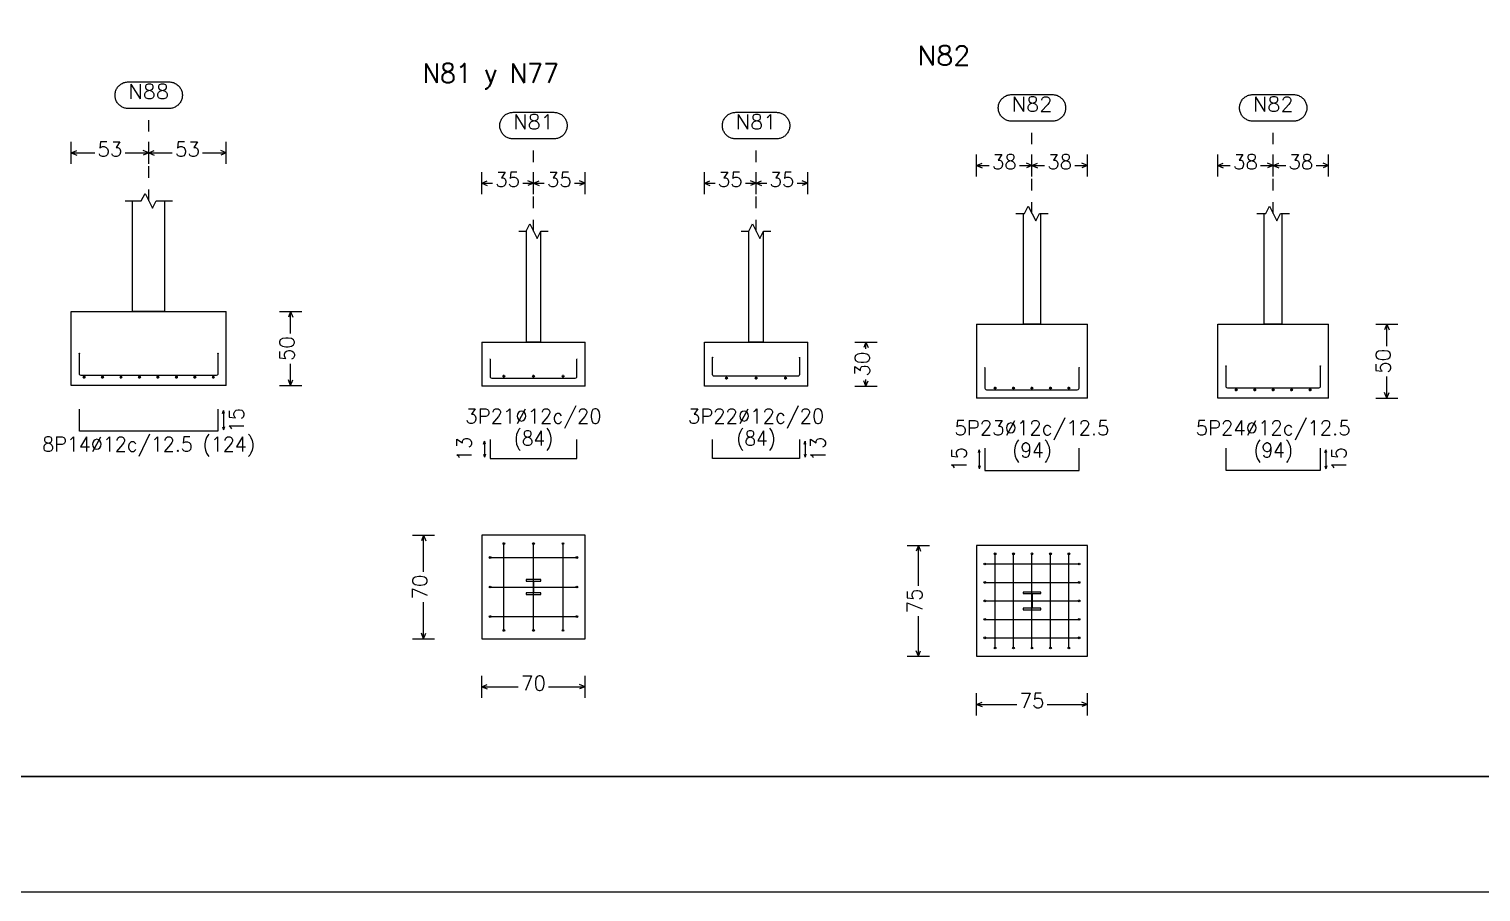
# Model space of a CAD drawing. Header units: inches. Extents: x 72863 to 72995, y 49095 to 49225.
# Drawn here: x 72962.64 to 72975.21, y 49160.38 to 49167.86 of the extents above; entities that cross this region are included whole.
import ezdxf
from ezdxf.enums import TextEntityAlignment as Align

# ---------------------------------------------------------------- set-up
doc = ezdxf.new("R2010")
doc.units = ezdxf.units.IN
doc.linetypes.add('CYPE_PUNTO', pattern=[0.075, 0, -0.075])
doc.layers.get('0').update_dxf_attribs({"lineweight": 15})
for name, color, linetype, lineweight in [('CIM_COTAS', 2, 'Continuous', 9), ('CIM_DIB_ARMADOS', 4, 'Continuous', 9), ('CIM_GEOMETRIA', 2, 'Continuous', 9), ('CIM_REFEREN', 2, 'Continuous', 9), ('CIM_TXT_ARMADOS', 3, 'Continuous', 9)]:
    doc.layers.add(name, color=color, linetype=linetype, lineweight=lineweight)
doc.layers.add('VG', color=7, linetype='Continuous')
doc.styles.add('CYPETXT', font='romans__.ttf', dxfattribs={"height": 0.2})

# ---------------------------------------------------------------- blocks, each defined once
blk = doc.blocks.new('PLANTILLA')
at = {"layer": 'VG'}
for p, q in [((72903.71, 49196.011), (72864.71, 49196.011)), ((72862.71, 49195.011), (72904.71, 49195.011))]:
    blk.add_line(p, q, dxfattribs=at)
blk.add_lwpolyline([(72903.71, 49199.561), (72903.71, 49223.711), (72864.71, 49223.711), (72864.71, 49196.011), (72885.71, 49196.011), (72885.71, 49199.611)], dxfattribs=at)

msp = doc.modelspace()

# ---------------------------------------------------------------- hatches: boundary and pattern name
at = {"layer": 'CIM_DIB_ARMADOS'}
h = msp.add_hatch(color=256, dxfattribs=at)
edge = h.paths.add_edge_path()
edge.add_arc((72963.0721, 49165.0479), 0.00102, 0, 360)
h = msp.add_hatch(color=256, dxfattribs=at)
edge = h.paths.add_edge_path()
edge.add_arc((72964.2727, 49165.0479), 0.00102, 0, 360)
h = msp.add_hatch(color=256, dxfattribs=at)
edge = h.paths.add_edge_path()
edge.add_arc((72966.6297, 49164.997), 0.00102, 0, 360)
h = msp.add_hatch(color=256, dxfattribs=at)
edge = h.paths.add_edge_path()
edge.add_arc((72967.3823, 49164.997), 0.00102, 0, 360)
h = msp.add_hatch(color=256, dxfattribs=at)
edge = h.paths.add_edge_path()
edge.add_arc((72968.558, 49165.0123), 0.00102, 0, 360)
h = msp.add_hatch(color=256, dxfattribs=at)
edge = h.paths.add_edge_path()
edge.add_arc((72969.3106, 49165.0123), 0.00102, 0, 360)
h = msp.add_hatch(color=256, dxfattribs=at)
edge = h.paths.add_edge_path()
edge.add_arc((72970.9165, 49164.9227), 0.00102, 0, 360)
h = msp.add_hatch(color=256, dxfattribs=at)
edge = h.paths.add_edge_path()
edge.add_arc((72971.7331, 49164.9227), 0.00102, 0, 360)
h = msp.add_hatch(color=256, dxfattribs=at)
edge = h.paths.add_edge_path()
edge.add_arc((72973.0061, 49164.9381), 0.00102, 0, 360)
h = msp.add_hatch(color=256, dxfattribs=at)
edge = h.paths.add_edge_path()
edge.add_arc((72973.8227, 49164.9381), 0.00102, 0, 360)
h = msp.add_hatch(color=256, dxfattribs=at)
edge = h.paths.add_edge_path()
edge.add_arc((72966.75, 49163.3982), 0.00102, 0, 360)
h = msp.add_hatch(color=256, dxfattribs=at)
edge = h.paths.add_edge_path()
edge.add_arc((72967.006, 49163.3982), 0.00102, 0, 360)
h = msp.add_hatch(color=256, dxfattribs=at)
edge = h.paths.add_edge_path()
edge.add_arc((72967.262, 49163.3982), 0.00102, 0, 360)
h = msp.add_hatch(color=256, dxfattribs=at)
edge = h.paths.add_edge_path()
edge.add_arc((72966.6297, 49163.2779), 0.00102, 0, 360)
h = msp.add_hatch(color=256, dxfattribs=at)
edge = h.paths.add_edge_path()
edge.add_arc((72967.3823, 49163.2779), 0.00102, 0, 360)
h = msp.add_hatch(color=256, dxfattribs=at)
edge = h.paths.add_edge_path()
edge.add_arc((72970.9165, 49163.2216), 0.00102, 0, 360)
h = msp.add_hatch(color=256, dxfattribs=at)
edge = h.paths.add_edge_path()
edge.add_arc((72971.0048, 49163.3099), 0.00102, 0, 360)
h = msp.add_hatch(color=256, dxfattribs=at)
edge = h.paths.add_edge_path()
edge.add_arc((72971.1648, 49163.3099), 0.00102, 0, 360)
h = msp.add_hatch(color=256, dxfattribs=at)
edge = h.paths.add_edge_path()
edge.add_arc((72971.3248, 49163.3099), 0.00102, 0, 360)
h = msp.add_hatch(color=256, dxfattribs=at)
edge = h.paths.add_edge_path()
edge.add_arc((72971.4848, 49163.3099), 0.00102, 0, 360)
h = msp.add_hatch(color=256, dxfattribs=at)
edge = h.paths.add_edge_path()
edge.add_arc((72971.6448, 49163.3099), 0.00102, 0, 360)
h = msp.add_hatch(color=256, dxfattribs=at)
edge = h.paths.add_edge_path()
edge.add_arc((72971.7331, 49163.2216), 0.00102, 0, 360)
h = msp.add_hatch(color=256, dxfattribs=at)
edge = h.paths.add_edge_path()
edge.add_arc((72966.6297, 49163.0219), 0.00102, 0, 360)
h = msp.add_hatch(color=256, dxfattribs=at)
edge = h.paths.add_edge_path()
edge.add_arc((72967.3823, 49163.0219), 0.00102, 0, 360)
h = msp.add_hatch(color=256, dxfattribs=at)
edge = h.paths.add_edge_path()
edge.add_arc((72970.9165, 49163.0616), 0.00102, 0, 360)
h = msp.add_hatch(color=256, dxfattribs=at)
edge = h.paths.add_edge_path()
edge.add_arc((72971.7331, 49163.0616), 0.00102, 0, 360)
h = msp.add_hatch(color=256, dxfattribs=at)
edge = h.paths.add_edge_path()
edge.add_arc((72970.9165, 49162.9016), 0.00102, 0, 360)
h = msp.add_hatch(color=256, dxfattribs=at)
edge = h.paths.add_edge_path()
edge.add_arc((72971.7331, 49162.9016), 0.00102, 0, 360)
h = msp.add_hatch(color=256, dxfattribs=at)
edge = h.paths.add_edge_path()
edge.add_arc((72966.6297, 49162.7659), 0.00102, 0, 360)
h = msp.add_hatch(color=256, dxfattribs=at)
edge = h.paths.add_edge_path()
edge.add_arc((72967.3823, 49162.7659), 0.00102, 0, 360)
h = msp.add_hatch(color=256, dxfattribs=at)
edge = h.paths.add_edge_path()
edge.add_arc((72970.9165, 49162.7416), 0.00102, 0, 360)
h = msp.add_hatch(color=256, dxfattribs=at)
edge = h.paths.add_edge_path()
edge.add_arc((72971.7331, 49162.7416), 0.00102, 0, 360)
h = msp.add_hatch(color=256, dxfattribs=at)
edge = h.paths.add_edge_path()
edge.add_arc((72966.75, 49162.6456), 0.00102, 0, 360)
h = msp.add_hatch(color=256, dxfattribs=at)
edge = h.paths.add_edge_path()
edge.add_arc((72967.006, 49162.6456), 0.00102, 0, 360)
h = msp.add_hatch(color=256, dxfattribs=at)
edge = h.paths.add_edge_path()
edge.add_arc((72967.262, 49162.6456), 0.00102, 0, 360)
h = msp.add_hatch(color=256, dxfattribs=at)
edge = h.paths.add_edge_path()
edge.add_arc((72970.9165, 49162.5816), 0.00102, 0, 360)
h = msp.add_hatch(color=256, dxfattribs=at)
edge = h.paths.add_edge_path()
edge.add_arc((72971.0048, 49162.4933), 0.00102, 0, 360)
h = msp.add_hatch(color=256, dxfattribs=at)
edge = h.paths.add_edge_path()
edge.add_arc((72971.1648, 49162.4933), 0.00102, 0, 360)
h = msp.add_hatch(color=256, dxfattribs=at)
edge = h.paths.add_edge_path()
edge.add_arc((72971.3248, 49162.4933), 0.00102, 0, 360)
h = msp.add_hatch(color=256, dxfattribs=at)
edge = h.paths.add_edge_path()
edge.add_arc((72971.4848, 49162.4933), 0.00102, 0, 360)
h = msp.add_hatch(color=256, dxfattribs=at)
edge = h.paths.add_edge_path()
edge.add_arc((72971.6448, 49162.4933), 0.00102, 0, 360)
h = msp.add_hatch(color=256, dxfattribs=at)
edge = h.paths.add_edge_path()
edge.add_arc((72971.7331, 49162.5816), 0.00102, 0, 360)

# ---------------------------------------------------------------- linework, layer by layer
at = {"layer": 'CIM_COTAS', "linetype": 'CYPE_PUNTO'}
for p, q in [((72963.6724, 49166.3688), (72963.6724, 49167.1695)), ((72971.3248, 49166.259), (72971.3248, 49167.0597)), ((72973.4144, 49166.259), (72973.4144, 49167.0597)), ((72967.006, 49166.1054), (72967.006, 49166.9061)), ((72968.9343, 49166.1054), (72968.9343, 49166.9061))]:
    msp.add_line(p, q, dxfattribs=at)
at = {"layer": 'CIM_COTAS'}
for p, q in [((72963.0004, 49166.6895), (72963.0004, 49166.8815)), ((72963.6724, 49166.6895), (72963.6724, 49166.8815)), ((72963.6724, 49166.6895), (72963.6724, 49166.8815)), ((72964.3444, 49166.6895), (72964.3444, 49166.8815)), ((72963.0004, 49166.7855), (72963.0484, 49166.8047)), ((72963.0004, 49166.7855), (72963.0484, 49166.7663)), ((72963.0004, 49166.7855), (72963.2049, 49166.7855)), ((72963.4679, 49166.7855), (72963.6724, 49166.7855)), ((72963.6724, 49166.7855), (72963.6244, 49166.8047)), ((72963.6724, 49166.7855), (72963.6244, 49166.7663)), ((72963.6724, 49166.7855), (72963.7204, 49166.8047)), ((72963.6724, 49166.7855), (72963.7204, 49166.7663)), ((72963.6724, 49166.7855), (72963.8769, 49166.7855)), ((72964.1399, 49166.7855), (72964.3444, 49166.7855)), ((72964.3444, 49166.7855), (72964.2964, 49166.8047)), ((72964.3444, 49166.7855), (72964.2964, 49166.7663)), ((72970.8448, 49166.5797), (72970.8448, 49166.7717)), ((72971.3248, 49166.5797), (72971.3248, 49166.7717)), ((72971.3248, 49166.5797), (72971.3248, 49166.7717)), ((72971.8048, 49166.5797), (72971.8048, 49166.7717)), ((72972.9344, 49166.5797), (72972.9344, 49166.7717)), ((72973.4144, 49166.5797), (72973.4144, 49166.7717)), ((72973.4144, 49166.5797), (72973.4144, 49166.7717)), ((72973.8944, 49166.5797), (72973.8944, 49166.7717)), ((72966.558, 49166.4261), (72966.558, 49166.6181)), ((72967.006, 49166.4261), (72967.006, 49166.6181)), ((72967.006, 49166.4261), (72967.006, 49166.6181)), ((72967.454, 49166.4261), (72967.454, 49166.6181)), ((72968.4863, 49166.4261), (72968.4863, 49166.6181)), ((72968.9343, 49166.4261), (72968.9343, 49166.6181)), ((72968.9343, 49166.4261), (72968.9343, 49166.6181)), ((72969.3823, 49166.4261), (72969.3823, 49166.6181)), ((72970.8448, 49166.6757), (72970.8928, 49166.6949)), ((72970.8448, 49166.6757), (72970.8928, 49166.6565)), ((72970.8448, 49166.6757), (72970.9533, 49166.6757)), ((72971.2163, 49166.6757), (72971.3248, 49166.6757)), ((72971.3248, 49166.6757), (72971.2768, 49166.6949)), ((72971.3248, 49166.6757), (72971.2768, 49166.6565)), ((72971.3248, 49166.6757), (72971.3728, 49166.6949)), ((72971.3248, 49166.6757), (72971.3728, 49166.6565)), ((72971.3248, 49166.6757), (72971.4333, 49166.6757)), ((72971.6963, 49166.6757), (72971.8048, 49166.6757)), ((72971.8048, 49166.6757), (72971.7568, 49166.6949)), ((72971.8048, 49166.6757), (72971.7568, 49166.6565)), ((72972.9344, 49166.6757), (72972.9824, 49166.6949)), ((72972.9344, 49166.6757), (72972.9824, 49166.6565)), ((72972.9344, 49166.6757), (72973.0429, 49166.6757)), ((72973.3059, 49166.6757), (72973.4144, 49166.6757)), ((72973.4144, 49166.6757), (72973.3664, 49166.6949)), ((72973.4144, 49166.6757), (72973.3664, 49166.6565)), ((72973.4144, 49166.6757), (72973.4624, 49166.6949)), ((72973.4144, 49166.6757), (72973.4624, 49166.6565)), ((72973.4144, 49166.6757), (72973.5229, 49166.6757)), ((72973.7859, 49166.6757), (72973.8944, 49166.6757)), ((72973.8944, 49166.6757), (72973.8464, 49166.6949)), ((72973.8944, 49166.6757), (72973.8464, 49166.6565)), ((72966.558, 49166.5221), (72966.606, 49166.5413)), ((72966.558, 49166.5221), (72966.606, 49166.5029)), ((72966.558, 49166.5221), (72966.6505, 49166.5221)), ((72966.9135, 49166.5221), (72967.006, 49166.5221)), ((72967.006, 49166.5221), (72966.958, 49166.5413)), ((72967.006, 49166.5221), (72966.958, 49166.5029)), ((72967.006, 49166.5221), (72967.054, 49166.5413)), ((72967.006, 49166.5221), (72967.054, 49166.5029)), ((72967.006, 49166.5221), (72967.0985, 49166.5221)), ((72967.3615, 49166.5221), (72967.454, 49166.5221)), ((72967.454, 49166.5221), (72967.406, 49166.5413)), ((72967.454, 49166.5221), (72967.406, 49166.5029)), ((72968.4863, 49166.5221), (72968.5343, 49166.5413)), ((72968.4863, 49166.5221), (72968.5343, 49166.5029)), ((72968.4863, 49166.5221), (72968.5788, 49166.5221)), ((72968.8418, 49166.5221), (72968.9343, 49166.5221)), ((72968.9343, 49166.5221), (72968.8863, 49166.5413)), ((72968.9343, 49166.5221), (72968.8863, 49166.5029)), ((72968.9343, 49166.5221), (72968.9823, 49166.5413)), ((72968.9343, 49166.5221), (72968.9823, 49166.5029)), ((72968.9343, 49166.5221), (72969.0268, 49166.5221)), ((72969.2898, 49166.5221), (72969.3823, 49166.5221)), ((72969.3823, 49166.5221), (72969.3343, 49166.5413)), ((72969.3823, 49166.5221), (72969.3343, 49166.5029)), ((72964.8062, 49165.4088), (72964.9982, 49165.4088)), ((72964.9022, 49165.4088), (72964.883, 49165.3608)), ((72964.9022, 49165.4088), (72964.9214, 49165.3608)), ((72964.9022, 49165.2203), (72964.9022, 49165.4088)), ((72974.3027, 49165.299), (72974.4947, 49165.299)), ((72974.3987, 49165.299), (72974.3795, 49165.251)), ((72974.3987, 49165.299), (72974.4179, 49165.251)), ((72974.3987, 49165.1106), (72974.3987, 49165.299)), ((72969.7906, 49165.1454), (72969.9826, 49165.1454)), ((72969.8866, 49165.1454), (72969.8674, 49165.0974)), ((72969.8866, 49165.1454), (72969.9058, 49165.0974)), ((72969.8866, 49165.085), (72969.8866, 49165.1454)), ((72964.9022, 49164.7688), (72964.9022, 49164.9573)), ((72964.8062, 49164.7688), (72964.9982, 49164.7688)), ((72964.9022, 49164.7688), (72964.883, 49164.8168)), ((72964.9022, 49164.7688), (72964.9214, 49164.8168)), ((72969.7906, 49164.7614), (72969.9826, 49164.7614)), ((72969.8866, 49164.7614), (72969.8674, 49164.8094)), ((72969.8866, 49164.7614), (72969.8866, 49164.8219)), ((72969.8866, 49164.7614), (72969.9058, 49164.8094)), ((72974.3987, 49164.659), (72974.3987, 49164.8475)), ((72974.3027, 49164.659), (72974.4947, 49164.659)), ((72974.3987, 49164.659), (72974.3795, 49164.707)), ((72974.3987, 49164.659), (72974.4179, 49164.707)), ((72965.9577, 49163.4699), (72966.1497, 49163.4699)), ((72966.0537, 49163.4699), (72966.0345, 49163.4219)), ((72966.0537, 49163.4699), (72966.0729, 49163.4219)), ((72966.0537, 49163.1534), (72966.0537, 49163.4699)), ((72970.2445, 49163.3816), (72970.4365, 49163.3816)), ((72970.3405, 49163.3816), (72970.3213, 49163.3336)), ((72970.3405, 49163.3816), (72970.3597, 49163.3336)), ((72970.3405, 49163.0331), (72970.3405, 49163.3816)), ((72966.0537, 49162.5739), (72966.0537, 49162.8904)), ((72970.3405, 49162.4216), (72970.3405, 49162.7701)), ((72966.0537, 49162.5739), (72966.0345, 49162.6219)), ((72966.0537, 49162.5739), (72966.0729, 49162.6219)), ((72965.9577, 49162.5739), (72966.1497, 49162.5739)), ((72970.3405, 49162.4216), (72970.3213, 49162.4696)), ((72970.3405, 49162.4216), (72970.3597, 49162.4696)), ((72970.2445, 49162.4216), (72970.4365, 49162.4216)), ((72966.558, 49162.0613), (72966.558, 49162.2533)), ((72967.454, 49162.0613), (72967.454, 49162.2533)), ((72966.558, 49162.1573), (72966.606, 49162.1765)), ((72966.558, 49162.1573), (72966.606, 49162.1381)), ((72966.558, 49162.1573), (72966.8745, 49162.1573)), ((72967.1375, 49162.1573), (72967.454, 49162.1573)), ((72967.454, 49162.1573), (72967.406, 49162.1765)), ((72967.454, 49162.1573), (72967.406, 49162.1381)), ((72970.8448, 49161.909), (72970.8448, 49162.101)), ((72971.8048, 49161.909), (72971.8048, 49162.101)), ((72970.8448, 49162.005), (72970.8928, 49162.0242)), ((72970.8448, 49162.005), (72970.8928, 49161.9858)), ((72970.8448, 49162.005), (72971.1933, 49162.005)), ((72971.4563, 49162.005), (72971.8048, 49162.005)), ((72971.8048, 49162.005), (72971.7568, 49162.0242)), ((72971.8048, 49162.005), (72971.7568, 49161.9858))]:
    msp.add_line(p, q, dxfattribs=at)
for points in [[(72963.849, 49167.3999), (72963.8567, 49167.3996), (72963.8644, 49167.3988), (72963.872, 49167.3976), (72963.8795, 49167.3958), (72963.8868, 49167.3935), (72963.894, 49167.3907), (72963.901, 49167.3875), (72963.9078, 49167.3838), (72963.9142, 49167.3796), (72963.9204, 49167.3751), (72963.9263, 49167.3701), (72963.9319, 49167.3647), (72963.937, 49167.359), (72963.9418, 49167.353), (72963.9461, 49167.3466), (72963.9501, 49167.34), (72963.9535, 49167.3332), (72963.9566, 49167.3261), (72963.9591, 49167.3188), (72963.9611, 49167.3114), (72963.9626, 49167.3038), (72963.9637, 49167.2962), (72963.9642, 49167.2885), (72963.9642, 49167.2808), (72963.9637, 49167.2731), (72963.9626, 49167.2655), (72963.9611, 49167.258), (72963.9591, 49167.2505), (72963.9566, 49167.2433), (72963.9535, 49167.2362), (72963.9501, 49167.2293), (72963.9461, 49167.2227), (72963.9418, 49167.2163), (72963.937, 49167.2103), (72963.9319, 49167.2046), (72963.9263, 49167.1992), (72963.9204, 49167.1943), (72963.9142, 49167.1897), (72963.9078, 49167.1855), (72963.901, 49167.1818), (72963.894, 49167.1786), (72963.8868, 49167.1758), (72963.8795, 49167.1736), (72963.872, 49167.1718), (72963.8644, 49167.1705), (72963.8567, 49167.1697), (72963.849, 49167.1695), (72963.4958, 49167.1695), (72963.4881, 49167.1697), (72963.4804, 49167.1705), (72963.4728, 49167.1718), (72963.4653, 49167.1736), (72963.458, 49167.1758), (72963.4508, 49167.1786), (72963.4438, 49167.1818), (72963.4371, 49167.1855), (72963.4306, 49167.1897), (72963.4244, 49167.1943), (72963.4185, 49167.1992), (72963.413, 49167.2046), (72963.4078, 49167.2103), (72963.403, 49167.2163), (72963.3987, 49167.2227), (72963.3947, 49167.2293), (72963.3913, 49167.2362), (72963.3883, 49167.2433), (72963.3857, 49167.2505), (72963.3837, 49167.258), (72963.3822, 49167.2655), (72963.3811, 49167.2731), (72963.3806, 49167.2808), (72963.3806, 49167.2885), (72963.3811, 49167.2962), (72963.3822, 49167.3038), (72963.3837, 49167.3114), (72963.3857, 49167.3188), (72963.3883, 49167.3261), (72963.3913, 49167.3332), (72963.3947, 49167.34), (72963.3987, 49167.3466), (72963.403, 49167.353), (72963.4078, 49167.359), (72963.413, 49167.3647), (72963.4185, 49167.3701), (72963.4244, 49167.3751), (72963.4306, 49167.3796), (72963.4371, 49167.3838), (72963.4438, 49167.3875), (72963.4508, 49167.3907), (72963.458, 49167.3935), (72963.4653, 49167.3958), (72963.4728, 49167.3976), (72963.4804, 49167.3988), (72963.4881, 49167.3996), (72963.4958, 49167.3999), (72963.849, 49167.3999)], [(72971.5014, 49167.2901), (72971.5091, 49167.2898), (72971.5168, 49167.2891), (72971.5244, 49167.2878), (72971.5318, 49167.286), (72971.5392, 49167.2837), (72971.5464, 49167.2809), (72971.5534, 49167.2777), (72971.5601, 49167.274), (72971.5666, 49167.2699), (72971.5728, 49167.2653), (72971.5787, 49167.2603), (72971.5842, 49167.255), (72971.5894, 49167.2493), (72971.5942, 49167.2432), (72971.5985, 49167.2369), (72971.6024, 49167.2303), (72971.6059, 49167.2234), (72971.6089, 49167.2163), (72971.6114, 49167.209), (72971.6135, 49167.2016), (72971.615, 49167.194), (72971.616, 49167.1864), (72971.6165, 49167.1787), (72971.6165, 49167.171), (72971.616, 49167.1634), (72971.615, 49167.1557), (72971.6135, 49167.1482), (72971.6114, 49167.1408), (72971.6089, 49167.1335), (72971.6059, 49167.1264), (72971.6024, 49167.1195), (72971.5985, 49167.1129), (72971.5942, 49167.1066), (72971.5894, 49167.1005), (72971.5842, 49167.0948), (72971.5787, 49167.0894), (72971.5728, 49167.0845), (72971.5666, 49167.0799), (72971.5601, 49167.0758), (72971.5534, 49167.0721), (72971.5464, 49167.0688), (72971.5392, 49167.0661), (72971.5318, 49167.0638), (72971.5244, 49167.062), (72971.5168, 49167.0607), (72971.5091, 49167.0599), (72971.5014, 49167.0597), (72971.1481, 49167.0597), (72971.1404, 49167.0599), (72971.1328, 49167.0607), (72971.1252, 49167.062), (72971.1177, 49167.0638), (72971.1103, 49167.0661), (72971.1032, 49167.0688), (72971.0962, 49167.0721), (72971.0894, 49167.0758), (72971.0829, 49167.0799), (72971.0767, 49167.0845), (72971.0709, 49167.0894), (72971.0653, 49167.0948), (72971.0602, 49167.1005), (72971.0554, 49167.1066), (72971.051, 49167.1129), (72971.0471, 49167.1195), (72971.0436, 49167.1264), (72971.0406, 49167.1335), (72971.0381, 49167.1408), (72971.0361, 49167.1482), (72971.0345, 49167.1557), (72971.0335, 49167.1634), (72971.033, 49167.171), (72971.033, 49167.1787), (72971.0335, 49167.1864), (72971.0345, 49167.194), (72971.0361, 49167.2016), (72971.0381, 49167.209), (72971.0406, 49167.2163), (72971.0436, 49167.2234), (72971.0471, 49167.2303), (72971.051, 49167.2369), (72971.0554, 49167.2432), (72971.0602, 49167.2493), (72971.0653, 49167.255), (72971.0709, 49167.2603), (72971.0767, 49167.2653), (72971.0829, 49167.2699), (72971.0894, 49167.274), (72971.0962, 49167.2777), (72971.1032, 49167.2809), (72971.1103, 49167.2837), (72971.1177, 49167.286), (72971.1252, 49167.2878), (72971.1328, 49167.2891), (72971.1404, 49167.2898), (72971.1481, 49167.2901), (72971.5014, 49167.2901)], [(72973.591, 49167.2901), (72973.5987, 49167.2898), (72973.6064, 49167.2891), (72973.614, 49167.2878), (72973.6214, 49167.286), (72973.6288, 49167.2837), (72973.636, 49167.2809), (72973.643, 49167.2777), (72973.6497, 49167.274), (72973.6562, 49167.2699), (72973.6624, 49167.2653), (72973.6683, 49167.2603), (72973.6738, 49167.255), (72973.679, 49167.2493), (72973.6838, 49167.2432), (72973.6881, 49167.2369), (72973.692, 49167.2303), (72973.6955, 49167.2234), (72973.6985, 49167.2163), (72973.701, 49167.209), (72973.7031, 49167.2016), (72973.7046, 49167.194), (72973.7056, 49167.1864), (72973.7061, 49167.1787), (72973.7061, 49167.171), (72973.7056, 49167.1634), (72973.7046, 49167.1557), (72973.7031, 49167.1482), (72973.701, 49167.1408), (72973.6985, 49167.1335), (72973.6955, 49167.1264), (72973.692, 49167.1195), (72973.6881, 49167.1129), (72973.6838, 49167.1066), (72973.679, 49167.1005), (72973.6738, 49167.0948), (72973.6683, 49167.0894), (72973.6624, 49167.0845), (72973.6562, 49167.0799), (72973.6497, 49167.0758), (72973.643, 49167.0721), (72973.636, 49167.0688), (72973.6288, 49167.0661), (72973.6214, 49167.0638), (72973.614, 49167.062), (72973.6064, 49167.0607), (72973.5987, 49167.0599), (72973.591, 49167.0597), (72973.2377, 49167.0597), (72973.23, 49167.0599), (72973.2224, 49167.0607), (72973.2148, 49167.062), (72973.2073, 49167.0638), (72973.1999, 49167.0661), (72973.1928, 49167.0688), (72973.1858, 49167.0721), (72973.179, 49167.0758), (72973.1725, 49167.0799), (72973.1663, 49167.0845), (72973.1605, 49167.0894), (72973.1549, 49167.0948), (72973.1498, 49167.1005), (72973.145, 49167.1066), (72973.1406, 49167.1129), (72973.1367, 49167.1195), (72973.1332, 49167.1264), (72973.1302, 49167.1335), (72973.1277, 49167.1408), (72973.1257, 49167.1482), (72973.1241, 49167.1557), (72973.1231, 49167.1634), (72973.1226, 49167.171), (72973.1226, 49167.1787), (72973.1231, 49167.1864), (72973.1241, 49167.194), (72973.1257, 49167.2016), (72973.1277, 49167.209), (72973.1302, 49167.2163), (72973.1332, 49167.2234), (72973.1367, 49167.2303), (72973.1406, 49167.2369), (72973.145, 49167.2432), (72973.1498, 49167.2493), (72973.1549, 49167.255), (72973.1605, 49167.2603), (72973.1663, 49167.2653), (72973.1725, 49167.2699), (72973.179, 49167.274), (72973.1858, 49167.2777), (72973.1928, 49167.2809), (72973.1999, 49167.2837), (72973.2073, 49167.286), (72973.2148, 49167.2878), (72973.2224, 49167.2891), (72973.23, 49167.2898), (72973.2377, 49167.2901), (72973.591, 49167.2901)], [(72967.1826, 49167.1365), (72967.1903, 49167.1362), (72967.198, 49167.1355), (72967.2056, 49167.1342), (72967.2131, 49167.1324), (72967.2204, 49167.1301), (72967.2276, 49167.1273), (72967.2346, 49167.1241), (72967.2413, 49167.1204), (72967.2478, 49167.1163), (72967.254, 49167.1117), (72967.2599, 49167.1067), (72967.2654, 49167.1014), (72967.2706, 49167.0957), (72967.2754, 49167.0896), (72967.2797, 49167.0833), (72967.2836, 49167.0767), (72967.2871, 49167.0698), (72967.2901, 49167.0627), (72967.2926, 49167.0554), (72967.2947, 49167.048), (72967.2962, 49167.0404), (72967.2972, 49167.0328), (72967.2978, 49167.0251), (72967.2978, 49167.0174), (72967.2972, 49167.0098), (72967.2962, 49167.0021), (72967.2947, 49166.9946), (72967.2926, 49166.9872), (72967.2901, 49166.9799), (72967.2871, 49166.9728), (72967.2836, 49166.9659), (72967.2797, 49166.9593), (72967.2754, 49166.953), (72967.2706, 49166.9469), (72967.2654, 49166.9412), (72967.2599, 49166.9358), (72967.254, 49166.9309), (72967.2478, 49166.9263), (72967.2413, 49166.9222), (72967.2346, 49166.9185), (72967.2276, 49166.9152), (72967.2204, 49166.9125), (72967.2131, 49166.9102), (72967.2056, 49166.9084), (72967.198, 49166.9071), (72967.1903, 49166.9063), (72967.1826, 49166.9061), (72966.8293, 49166.9061), (72966.8216, 49166.9063), (72966.814, 49166.9071), (72966.8064, 49166.9084), (72966.7989, 49166.9102), (72966.7915, 49166.9125), (72966.7844, 49166.9152), (72966.7774, 49166.9185), (72966.7706, 49166.9222), (72966.7641, 49166.9263), (72966.7579, 49166.9309), (72966.7521, 49166.9358), (72966.7465, 49166.9412), (72966.7414, 49166.9469), (72966.7366, 49166.953), (72966.7322, 49166.9593), (72966.7283, 49166.9659), (72966.7248, 49166.9728), (72966.7218, 49166.9799), (72966.7193, 49166.9872), (72966.7173, 49166.9946), (72966.7157, 49167.0021), (72966.7147, 49167.0098), (72966.7142, 49167.0174), (72966.7142, 49167.0251), (72966.7147, 49167.0328), (72966.7157, 49167.0404), (72966.7173, 49167.048), (72966.7193, 49167.0554), (72966.7218, 49167.0627), (72966.7248, 49167.0698), (72966.7283, 49167.0767), (72966.7322, 49167.0833), (72966.7366, 49167.0896), (72966.7414, 49167.0957), (72966.7465, 49167.1014), (72966.7521, 49167.1067), (72966.7579, 49167.1117), (72966.7641, 49167.1163), (72966.7706, 49167.1204), (72966.7774, 49167.1241), (72966.7844, 49167.1273), (72966.7915, 49167.1301), (72966.7989, 49167.1324), (72966.8064, 49167.1342), (72966.814, 49167.1355), (72966.8216, 49167.1362), (72966.8293, 49167.1365), (72967.1826, 49167.1365)], [(72969.1109, 49167.1365), (72969.1186, 49167.1362), (72969.1263, 49167.1355), (72969.1339, 49167.1342), (72969.1414, 49167.1324), (72969.1487, 49167.1301), (72969.1559, 49167.1273), (72969.1629, 49167.1241), (72969.1696, 49167.1204), (72969.1761, 49167.1163), (72969.1823, 49167.1117), (72969.1882, 49167.1067), (72969.1937, 49167.1014), (72969.1989, 49167.0957), (72969.2037, 49167.0896), (72969.208, 49167.0833), (72969.212, 49167.0767), (72969.2154, 49167.0698), (72969.2184, 49167.0627), (72969.221, 49167.0554), (72969.223, 49167.048), (72969.2245, 49167.0404), (72969.2256, 49167.0328), (72969.2261, 49167.0251), (72969.2261, 49167.0174), (72969.2256, 49167.0098), (72969.2245, 49167.0021), (72969.223, 49166.9946), (72969.221, 49166.9872), (72969.2184, 49166.9799), (72969.2154, 49166.9728), (72969.212, 49166.9659), (72969.208, 49166.9593), (72969.2037, 49166.953), (72969.1989, 49166.9469), (72969.1937, 49166.9412), (72969.1882, 49166.9358), (72969.1823, 49166.9309), (72969.1761, 49166.9263), (72969.1696, 49166.9222), (72969.1629, 49166.9185), (72969.1559, 49166.9152), (72969.1487, 49166.9125), (72969.1414, 49166.9102), (72969.1339, 49166.9084), (72969.1263, 49166.9071), (72969.1186, 49166.9063), (72969.1109, 49166.9061), (72968.7577, 49166.9061), (72968.75, 49166.9063), (72968.7423, 49166.9071), (72968.7347, 49166.9084), (72968.7272, 49166.9102), (72968.7199, 49166.9125), (72968.7127, 49166.9152), (72968.7057, 49166.9185), (72968.6989, 49166.9222), (72968.6925, 49166.9263), (72968.6863, 49166.9309), (72968.6804, 49166.9358), (72968.6748, 49166.9412), (72968.6697, 49166.9469), (72968.6649, 49166.953), (72968.6606, 49166.9593), (72968.6566, 49166.9659), (72968.6532, 49166.9728), (72968.6502, 49166.9799), (72968.6476, 49166.9872), (72968.6456, 49166.9946), (72968.6441, 49167.0021), (72968.643, 49167.0098), (72968.6425, 49167.0174), (72968.6425, 49167.0251), (72968.643, 49167.0328), (72968.6441, 49167.0404), (72968.6456, 49167.048), (72968.6476, 49167.0554), (72968.6502, 49167.0627), (72968.6532, 49167.0698), (72968.6566, 49167.0767), (72968.6606, 49167.0833), (72968.6649, 49167.0896), (72968.6697, 49167.0957), (72968.6748, 49167.1014), (72968.6804, 49167.1067), (72968.6863, 49167.1117), (72968.6925, 49167.1163), (72968.6989, 49167.1204), (72968.7057, 49167.1241), (72968.7127, 49167.1273), (72968.7199, 49167.1301), (72968.7272, 49167.1324), (72968.7347, 49167.1342), (72968.7423, 49167.1355), (72968.75, 49167.1362), (72968.7577, 49167.1365), (72969.1109, 49167.1365)]]:
    msp.add_lwpolyline(points, close=True, dxfattribs=at)
at = {"layer": 'CIM_DIB_ARMADOS'}
for p, q in [((72966.75, 49164.837), (72966.75, 49164.86)), ((72967.006, 49164.837), (72967.006, 49164.86)), ((72967.262, 49164.837), (72967.262, 49164.86)), ((72963.1009, 49164.8405), (72963.1239, 49164.8405)), ((72963.1124, 49164.829), (72963.1124, 49164.852)), ((72963.2609, 49164.8405), (72963.2839, 49164.8405)), ((72963.2724, 49164.829), (72963.2724, 49164.852)), ((72963.4209, 49164.8405), (72963.4439, 49164.8405)), ((72963.4324, 49164.829), (72963.4324, 49164.852)), ((72963.5809, 49164.8405), (72963.6039, 49164.8405)), ((72963.5924, 49164.829), (72963.5924, 49164.852)), ((72963.7409, 49164.8405), (72963.7639, 49164.8405)), ((72963.7524, 49164.829), (72963.7524, 49164.852)), ((72963.9009, 49164.8405), (72963.9239, 49164.8405)), ((72963.9124, 49164.829), (72963.9124, 49164.852)), ((72964.0609, 49164.8405), (72964.0839, 49164.8405)), ((72964.0724, 49164.829), (72964.0724, 49164.852)), ((72964.2209, 49164.8405), (72964.2439, 49164.8405)), ((72964.2324, 49164.829), (72964.2324, 49164.852)), ((72966.7385, 49164.8485), (72966.7615, 49164.8485)), ((72966.9945, 49164.8485), (72967.0175, 49164.8485)), ((72967.2505, 49164.8485), (72967.2735, 49164.8485)), ((72968.6668, 49164.8331), (72968.6898, 49164.8331)), ((72968.6783, 49164.8216), (72968.6783, 49164.8446)), ((72968.9228, 49164.8331), (72968.9458, 49164.8331)), ((72968.9343, 49164.8216), (72968.9343, 49164.8446)), ((72969.1788, 49164.8331), (72969.2018, 49164.8331)), ((72969.1903, 49164.8216), (72969.1903, 49164.8446)), ((72970.9933, 49164.7461), (72971.0163, 49164.7461)), ((72971.0048, 49164.7346), (72971.0048, 49164.7576)), ((72971.1533, 49164.7461), (72971.1763, 49164.7461)), ((72971.1648, 49164.7346), (72971.1648, 49164.7576)), ((72971.3133, 49164.7461), (72971.3363, 49164.7461)), ((72971.3248, 49164.7346), (72971.3248, 49164.7576)), ((72971.4733, 49164.7461), (72971.4963, 49164.7461)), ((72971.4848, 49164.7346), (72971.4848, 49164.7576)), ((72971.6333, 49164.7461), (72971.6563, 49164.7461)), ((72971.6448, 49164.7346), (72971.6448, 49164.7576)), ((72973.0829, 49164.7307), (72973.1059, 49164.7307)), ((72973.0944, 49164.7192), (72973.0944, 49164.7422)), ((72973.2429, 49164.7307), (72973.2659, 49164.7307)), ((72973.2544, 49164.7192), (72973.2544, 49164.7422)), ((72973.4029, 49164.7307), (72973.4259, 49164.7307)), ((72973.4144, 49164.7192), (72973.4144, 49164.7422)), ((72973.5629, 49164.7307), (72973.5859, 49164.7307)), ((72973.5744, 49164.7192), (72973.5744, 49164.7422)), ((72973.7229, 49164.7307), (72973.7459, 49164.7307)), ((72973.7344, 49164.7192), (72973.7344, 49164.7422))]:
    msp.add_line(p, q, dxfattribs=at)
for points in [[(72964.2727, 49165.0479), (72964.2727, 49164.8712), (72964.2707, 49164.8635), (72964.265, 49164.8579), (72964.2574, 49164.8559), (72963.0874, 49164.8559), (72963.0798, 49164.8579), (72963.0741, 49164.8635), (72963.0721, 49164.8712), (72963.0721, 49165.0479)], [(72966.6297, 49164.997), (72966.6297, 49164.8485), (72966.6317, 49164.8408), (72966.6373, 49164.8352), (72966.645, 49164.8331), (72967.3669, 49164.8331), (72967.3746, 49164.8352), (72967.3802, 49164.8408), (72967.3823, 49164.8485), (72967.3823, 49164.997)], [(72969.3106, 49165.0123), (72969.3106, 49164.8638), (72969.3086, 49164.8562), (72969.3029, 49164.8505), (72969.2953, 49164.8485), (72968.5733, 49164.8485), (72968.5657, 49164.8505), (72968.56, 49164.8562), (72968.558, 49164.8638), (72968.558, 49165.0123)], [(72970.9165, 49164.9227), (72970.9165, 49164.7461), (72970.9185, 49164.7384), (72970.9241, 49164.7328), (72970.9318, 49164.7307), (72971.7177, 49164.7307), (72971.7254, 49164.7328), (72971.731, 49164.7384), (72971.7331, 49164.7461), (72971.7331, 49164.9227)], [(72973.8227, 49164.9381), (72973.8227, 49164.7614), (72973.8206, 49164.7538), (72973.815, 49164.7481), (72973.8073, 49164.7461), (72973.0214, 49164.7461), (72973.0137, 49164.7481), (72973.0081, 49164.7538), (72973.0061, 49164.7614), (72973.0061, 49164.9381)], [(72964.2727, 49164.5634), (72964.2727, 49164.3714), (72963.0721, 49164.3714), (72963.0721, 49164.5634)], [(72966.6297, 49164.2994), (72966.6297, 49164.1355), (72967.3823, 49164.1355), (72967.3823, 49164.2994)], [(72969.3106, 49164.2994), (72969.3106, 49164.1355), (72968.558, 49164.1355), (72968.558, 49164.2994)], [(72970.9165, 49164.2251), (72970.9165, 49164.0331), (72971.7331, 49164.0331), (72971.7331, 49164.2251)], [(72973.8227, 49164.2251), (72973.8227, 49164.0331), (72973.0061, 49164.0331), (72973.0061, 49164.2251)], [(72966.75, 49162.6456), (72966.75, 49162.6477), (72966.75, 49162.6533), (72966.75, 49162.661), (72966.75, 49163.3829), (72966.75, 49163.3906), (72966.75, 49163.3962), (72966.75, 49163.3982)], [(72967.006, 49162.6456), (72967.006, 49162.6477), (72967.006, 49162.6533), (72967.006, 49162.661), (72967.006, 49163.3829), (72967.006, 49163.3906), (72967.006, 49163.3962), (72967.006, 49163.3982)], [(72967.262, 49162.6456), (72967.262, 49162.6477), (72967.262, 49162.6533), (72967.262, 49162.661), (72967.262, 49163.3829), (72967.262, 49163.3906), (72967.262, 49163.3962), (72967.262, 49163.3982)], [(72966.6297, 49163.2779), (72966.6317, 49163.2779), (72966.6373, 49163.2779), (72966.645, 49163.2779), (72967.3669, 49163.2779), (72967.3746, 49163.2779), (72967.3802, 49163.2779), (72967.3823, 49163.2779)], [(72970.9165, 49163.2216), (72970.9185, 49163.2216), (72970.9241, 49163.2216), (72970.9318, 49163.2216), (72971.7177, 49163.2216), (72971.7254, 49163.2216), (72971.731, 49163.2216), (72971.7331, 49163.2216)], [(72971.0048, 49162.4933), (72971.0048, 49162.4953), (72971.0048, 49162.501), (72971.0048, 49162.5086), (72971.0048, 49163.2946), (72971.0048, 49163.3022), (72971.0048, 49163.3079), (72971.0048, 49163.3099)], [(72971.1648, 49162.4933), (72971.1648, 49162.4953), (72971.1648, 49162.501), (72971.1648, 49162.5086), (72971.1648, 49163.2946), (72971.1648, 49163.3022), (72971.1648, 49163.3079), (72971.1648, 49163.3099)], [(72971.3248, 49162.4933), (72971.3248, 49162.4953), (72971.3248, 49162.501), (72971.3248, 49162.5086), (72971.3248, 49163.2946), (72971.3248, 49163.3022), (72971.3248, 49163.3079), (72971.3248, 49163.3099)], [(72971.4848, 49162.4933), (72971.4848, 49162.4953), (72971.4848, 49162.501), (72971.4848, 49162.5086), (72971.4848, 49163.2946), (72971.4848, 49163.3022), (72971.4848, 49163.3079), (72971.4848, 49163.3099)], [(72971.6448, 49162.4933), (72971.6448, 49162.4953), (72971.6448, 49162.501), (72971.6448, 49162.5086), (72971.6448, 49163.2946), (72971.6448, 49163.3022), (72971.6448, 49163.3079), (72971.6448, 49163.3099)], [(72966.6297, 49163.0219), (72966.6317, 49163.0219), (72966.6373, 49163.0219), (72966.645, 49163.0219), (72967.3669, 49163.0219), (72967.3746, 49163.0219), (72967.3802, 49163.0219), (72967.3823, 49163.0219)], [(72970.9165, 49163.0616), (72970.9185, 49163.0616), (72970.9241, 49163.0616), (72970.9318, 49163.0616), (72971.7177, 49163.0616), (72971.7254, 49163.0616), (72971.731, 49163.0616), (72971.7331, 49163.0616)], [(72970.9165, 49162.9016), (72970.9185, 49162.9016), (72970.9241, 49162.9016), (72970.9318, 49162.9016), (72971.7177, 49162.9016), (72971.7254, 49162.9016), (72971.731, 49162.9016), (72971.7331, 49162.9016)], [(72966.6297, 49162.7659), (72966.6317, 49162.7659), (72966.6373, 49162.7659), (72966.645, 49162.7659), (72967.3669, 49162.7659), (72967.3746, 49162.7659), (72967.3802, 49162.7659), (72967.3823, 49162.7659)], [(72970.9165, 49162.7416), (72970.9185, 49162.7416), (72970.9241, 49162.7416), (72970.9318, 49162.7416), (72971.7177, 49162.7416), (72971.7254, 49162.7416), (72971.731, 49162.7416), (72971.7331, 49162.7416)], [(72970.9165, 49162.5816), (72970.9185, 49162.5816), (72970.9241, 49162.5816), (72970.9318, 49162.5816), (72971.7177, 49162.5816), (72971.7254, 49162.5816), (72971.731, 49162.5816), (72971.7331, 49162.5816)]]:
    msp.add_lwpolyline(points, dxfattribs=at)
for centre, radius in [((72963.0721, 49165.0479), 0.00102), ((72964.2727, 49165.0479), 0.00102), ((72966.6297, 49164.997), 0.00102), ((72967.3823, 49164.997), 0.00102), ((72968.558, 49165.0123), 0.00102), ((72969.3106, 49165.0123), 0.00102), ((72966.75, 49164.8485), 0.00768), ((72967.006, 49164.8485), 0.00768), ((72967.262, 49164.8485), 0.00768), ((72970.9165, 49164.9227), 0.00102), ((72971.7331, 49164.9227), 0.00102), ((72973.0061, 49164.9381), 0.00102), ((72973.8227, 49164.9381), 0.00102), ((72963.1124, 49164.8405), 0.00768), ((72963.2724, 49164.8405), 0.00768), ((72963.4324, 49164.8405), 0.00768), ((72963.5924, 49164.8405), 0.00768), ((72963.7524, 49164.8405), 0.00768), ((72963.9124, 49164.8405), 0.00768), ((72964.0724, 49164.8405), 0.00768), ((72964.2324, 49164.8405), 0.00768), ((72968.6783, 49164.8331), 0.00768), ((72968.9343, 49164.8331), 0.00768), ((72969.1903, 49164.8331), 0.00768), ((72971.0048, 49164.7461), 0.00768), ((72971.1648, 49164.7461), 0.00768), ((72971.3248, 49164.7461), 0.00768), ((72971.4848, 49164.7461), 0.00768), ((72971.6448, 49164.7461), 0.00768), ((72973.0944, 49164.7307), 0.00768), ((72973.2544, 49164.7307), 0.00768), ((72973.4144, 49164.7307), 0.00768), ((72973.5744, 49164.7307), 0.00768), ((72973.7344, 49164.7307), 0.00768), ((72966.75, 49163.3982), 0.00768), ((72966.75, 49163.3982), 0.00102), ((72967.006, 49163.3982), 0.00768), ((72967.006, 49163.3982), 0.00102), ((72967.262, 49163.3982), 0.00768), ((72967.262, 49163.3982), 0.00102), ((72966.6297, 49163.2779), 0.00768), ((72966.6297, 49163.2779), 0.00102), ((72967.3823, 49163.2779), 0.00768), ((72967.3823, 49163.2779), 0.00102), ((72970.9165, 49163.2216), 0.00768), ((72970.9165, 49163.2216), 0.00102), ((72971.0048, 49163.3099), 0.00768), ((72971.0048, 49163.3099), 0.00102), ((72971.1648, 49163.3099), 0.00768), ((72971.1648, 49163.3099), 0.00102), ((72971.3248, 49163.3099), 0.00768), ((72971.3248, 49163.3099), 0.00102), ((72971.4848, 49163.3099), 0.00768), ((72971.4848, 49163.3099), 0.00102), ((72971.6448, 49163.3099), 0.00768), ((72971.6448, 49163.3099), 0.00102), ((72971.7331, 49163.2216), 0.00768), ((72971.7331, 49163.2216), 0.00102), ((72966.6297, 49163.0219), 0.00768), ((72966.6297, 49163.0219), 0.00102), ((72967.3823, 49163.0219), 0.00768), ((72967.3823, 49163.0219), 0.00102), ((72970.9165, 49163.0616), 0.00768), ((72970.9165, 49163.0616), 0.00102), ((72971.7331, 49163.0616), 0.00768), ((72971.7331, 49163.0616), 0.00102), ((72970.9165, 49162.9016), 0.00768), ((72970.9165, 49162.9016), 0.00102), ((72971.7331, 49162.9016), 0.00768), ((72971.7331, 49162.9016), 0.00102), ((72966.6297, 49162.7659), 0.00768), ((72966.6297, 49162.7659), 0.00102), ((72967.3823, 49162.7659), 0.00768), ((72967.3823, 49162.7659), 0.00102), ((72970.9165, 49162.7416), 0.00768), ((72970.9165, 49162.7416), 0.00102), ((72971.7331, 49162.7416), 0.00768), ((72971.7331, 49162.7416), 0.00102), ((72966.75, 49162.6456), 0.00768), ((72966.75, 49162.6456), 0.00102), ((72967.006, 49162.6456), 0.00768), ((72967.006, 49162.6456), 0.00102), ((72967.262, 49162.6456), 0.00768), ((72967.262, 49162.6456), 0.00102), ((72970.9165, 49162.5816), 0.00768), ((72971.7331, 49162.5816), 0.00768), ((72970.9165, 49162.5816), 0.00102), ((72971.0048, 49162.4933), 0.00768), ((72971.0048, 49162.4933), 0.00102), ((72971.1648, 49162.4933), 0.00768), ((72971.1648, 49162.4933), 0.00102), ((72971.3248, 49162.4933), 0.00768), ((72971.3248, 49162.4933), 0.00102), ((72971.4848, 49162.4933), 0.00768), ((72971.4848, 49162.4933), 0.00102), ((72971.6448, 49162.4933), 0.00768), ((72971.6448, 49162.4933), 0.00102), ((72971.7331, 49162.5816), 0.00102)]:
    msp.add_circle(centre, radius, dxfattribs=at)
at = {"layer": 'CIM_GEOMETRIA'}
for p, q in [((72963.8132, 49165.4088), (72963.8132, 49166.3688)), ((72971.248, 49166.259), (72971.248, 49165.299)), ((72971.4016, 49165.299), (72971.4016, 49166.259)), ((72973.4912, 49165.299), (72973.4912, 49166.259)), ((72966.942, 49166.1054), (72966.942, 49165.1454)), ((72967.07, 49165.1454), (72967.07, 49166.1054)), ((72968.9983, 49165.1454), (72968.9983, 49166.1054)), ((72963.0004, 49165.4088), (72964.3444, 49165.4088)), ((72963.0004, 49164.7688), (72963.0004, 49165.4088)), ((72963.8132, 49165.4088), (72963.5316, 49165.4088)), ((72964.3444, 49164.7688), (72964.3444, 49165.4088)), ((72970.8448, 49165.299), (72971.8048, 49165.299)), ((72970.8448, 49165.299), (72970.8448, 49164.659)), ((72971.4016, 49165.299), (72971.248, 49165.299)), ((72971.248, 49165.299), (72971.3206, 49165.299)), ((72971.4016, 49165.299), (72971.3289, 49165.299)), ((72971.8048, 49164.659), (72971.8048, 49165.299)), ((72972.9344, 49165.299), (72973.8944, 49165.299)), ((72972.9344, 49164.659), (72972.9344, 49165.299)), ((72973.4912, 49165.299), (72973.3376, 49165.299)), ((72973.8944, 49164.659), (72973.8944, 49165.299)), ((72966.558, 49165.1454), (72967.454, 49165.1454)), ((72966.558, 49165.1454), (72966.558, 49164.7614)), ((72967.07, 49165.1454), (72966.942, 49165.1454)), ((72966.942, 49165.1454), (72967.0021, 49165.1454)), ((72967.07, 49165.1454), (72967.0098, 49165.1454)), ((72967.454, 49164.7614), (72967.454, 49165.1454)), ((72968.4863, 49165.1454), (72969.3823, 49165.1454)), ((72968.4863, 49164.7614), (72968.4863, 49165.1454)), ((72968.9983, 49165.1454), (72968.8703, 49165.1454)), ((72969.3823, 49164.7614), (72969.3823, 49165.1454)), ((72964.3444, 49164.7688), (72963.0004, 49164.7688)), ((72967.454, 49164.7614), (72966.558, 49164.7614)), ((72969.3823, 49164.7614), (72968.4863, 49164.7614)), ((72971.8048, 49164.659), (72970.8448, 49164.659)), ((72973.8944, 49164.659), (72972.9344, 49164.659))]:
    msp.add_line(p, q, dxfattribs=at)
for points in [[(72963.4676, 49166.3688), (72963.6084, 49166.3688), (72963.6404, 49166.4328), (72963.7044, 49166.3048), (72963.7364, 49166.3688), (72963.8772, 49166.3688)], [(72963.8132, 49165.4088), (72963.7927, 49165.4088), (72963.5521, 49165.4088), (72963.5316, 49165.4088), (72963.5316, 49166.3688)], [(72971.184, 49166.259), (72971.2608, 49166.259), (72971.2928, 49166.323), (72971.3568, 49166.195), (72971.3888, 49166.259), (72971.4656, 49166.259)], [(72973.2736, 49166.259), (72973.3504, 49166.259), (72973.3824, 49166.323), (72973.4464, 49166.195), (72973.4784, 49166.259), (72973.5552, 49166.259)], [(72973.4912, 49165.299), (72973.4771, 49165.299), (72973.3517, 49165.299), (72973.3376, 49165.299), (72973.3376, 49166.259)], [(72966.878, 49166.1054), (72966.942, 49166.1054), (72966.974, 49166.1694), (72967.038, 49166.0414), (72967.07, 49166.1054), (72967.134, 49166.1054)], [(72968.8063, 49166.1054), (72968.8703, 49166.1054), (72968.9023, 49166.1694), (72968.9663, 49166.0414), (72968.9983, 49166.1054), (72969.0623, 49166.1054)], [(72968.9983, 49165.1454), (72968.9855, 49165.1454), (72968.8831, 49165.1454), (72968.8703, 49165.1454), (72968.8703, 49166.1054)]]:
    msp.add_lwpolyline(points, dxfattribs=at)
for points in [[(72966.558, 49162.5739), (72967.454, 49162.5739), (72967.454, 49163.4699), (72966.558, 49163.4699), (72966.558, 49162.5739)], [(72970.8448, 49162.4216), (72971.8048, 49162.4216), (72971.8048, 49163.3816), (72970.8448, 49163.3816), (72970.8448, 49162.4216)], [(72966.942, 49162.9579), (72967.07, 49162.9579), (72967.07, 49162.9707), (72967.0098, 49162.9707), (72967.0098, 49163.0731), (72967.07, 49163.0731), (72967.07, 49163.0859), (72966.942, 49163.0859), (72966.942, 49163.0731), (72967.0021, 49163.0731), (72967.0021, 49162.9707), (72966.942, 49162.9707), (72966.942, 49162.9579)], [(72971.248, 49162.8248), (72971.4016, 49162.8248), (72971.4016, 49162.8389), (72971.3289, 49162.8389), (72971.3289, 49162.9643), (72971.4016, 49162.9643), (72971.4016, 49162.9784), (72971.248, 49162.9784), (72971.248, 49162.9643), (72971.3206, 49162.9643), (72971.3206, 49162.8389), (72971.248, 49162.8389), (72971.248, 49162.8248)]]:
    msp.add_lwpolyline(points, close=True, dxfattribs=at)
at = {"layer": 'CIM_TXT_ARMADOS'}
for p, q in [((72964.3127, 49164.5249), (72964.3207, 49164.5505)), ((72964.3287, 49164.5249), (72964.3207, 49164.5505)), ((72964.3207, 49164.5505), (72964.3207, 49164.3843)), ((72964.3127, 49164.4099), (72964.3207, 49164.3843)), ((72964.3287, 49164.4099), (72964.3207, 49164.3843)), ((72966.5737, 49164.2608), (72966.5817, 49164.2864)), ((72966.5897, 49164.2608), (72966.5817, 49164.2864)), ((72966.5817, 49164.2864), (72966.5817, 49164.1485)), ((72969.3506, 49164.2608), (72969.3586, 49164.2864)), ((72969.3666, 49164.2608), (72969.3586, 49164.2864)), ((72969.3586, 49164.2864), (72969.3586, 49164.1485)), ((72966.5737, 49164.1741), (72966.5817, 49164.1485)), ((72966.5897, 49164.1741), (72966.5817, 49164.1485)), ((72969.3506, 49164.1741), (72969.3586, 49164.1485)), ((72969.3666, 49164.1741), (72969.3586, 49164.1485)), ((72970.8605, 49164.1866), (72970.8685, 49164.2122)), ((72970.8765, 49164.1866), (72970.8685, 49164.2122)), ((72970.8685, 49164.2122), (72970.8685, 49164.0461)), ((72973.8627, 49164.1866), (72973.8707, 49164.2122)), ((72973.8787, 49164.1866), (72973.8707, 49164.2122)), ((72973.8707, 49164.2122), (72973.8707, 49164.0461)), ((72970.8605, 49164.0717), (72970.8685, 49164.0461)), ((72970.8765, 49164.0717), (72970.8685, 49164.0461)), ((72973.8627, 49164.0717), (72973.8707, 49164.0461)), ((72973.8787, 49164.0717), (72973.8707, 49164.0461))]:
    msp.add_line(p, q, dxfattribs=at)

# ---------------------------------------------------------------- block references
msp.add_blockref('PLANTILLA', (89.9371, -34.6325))

# ---------------------------------------------------------------- texts
at = {"layer": 'CIM_COTAS', "style": 'CYPETXT'}
for s, width, p, p2 in [('N88', 0.924861, (72963.4958, 49167.2527), (72963.849, 49167.2527)), ('N82', 0.924861, (72971.1481, 49167.1429), (72971.5014, 49167.1429)), ('N82', 0.924861, (72973.2377, 49167.1429), (72973.591, 49167.1429)), ('N81', 0.924861, (72966.8293, 49166.9893), (72967.1826, 49166.9893)), ('N81', 0.924861, (72968.7577, 49166.9893), (72969.1109, 49166.9893)), ('53', 0.872087, (72963.2289, 49166.7535), (72963.4439, 49166.7535)), ('53', 0.872087, (72963.9009, 49166.7535), (72964.1159, 49166.7535)), ('38', 0.872087, (72970.9773, 49166.6437), (72971.1923, 49166.6437)), ('38', 0.872087, (72971.4573, 49166.6437), (72971.6723, 49166.6437)), ('38', 0.872087, (72973.0669, 49166.6437), (72973.2819, 49166.6437)), ('38', 0.872087, (72973.5469, 49166.6437), (72973.7619, 49166.6437)), ('35', 0.872087, (72966.6745, 49166.4901), (72966.8895, 49166.4901)), ('35', 0.872087, (72967.1225, 49166.4901), (72967.3375, 49166.4901)), ('35', 0.872087, (72968.6028, 49166.4901), (72968.8178, 49166.4901)), ('35', 0.872087, (72969.0508, 49166.4901), (72969.2658, 49166.4901)), ('70', 0.872087, (72966.8985, 49162.1253), (72967.1135, 49162.1253)), ('75', 0.872087, (72971.2173, 49161.973), (72971.4323, 49161.973))]:
    msp.add_text(s, height=0.128, dxfattribs=dict(at, width=width)).set_placement(p, p2, align=Align.FIT)
at = {"layer": 'CIM_COTAS', "style": 'CYPETXT', "width": 0.872087}
for s, p, p2 in [('50', (72964.9342, 49164.9813), (72964.9342, 49165.1963)), ('30', (72969.9186, 49164.8459), (72969.9186, 49165.061)), ('50', (72974.4307, 49164.8715), (72974.4307, 49165.0866)), ('70', (72966.0857, 49162.9144), (72966.0857, 49163.1294)), ('75', (72970.3725, 49162.7941), (72970.3725, 49163.0091))]:
    msp.add_text(s, height=0.128, rotation=90, dxfattribs=at).set_placement(p, p2, align=Align.FIT)
at = {"layer": 'CIM_REFEREN', "style": 'CYPETXT'}
for s, width, p, p2 in [('N82', 0.924861, (72970.3321, 49167.5461), (72970.7914, 49167.5461)), ('N81 y N77', 0.80949, (72966.0453, 49167.3925), (72967.2259, 49167.3925))]:
    msp.add_text(s, height=0.1664, dxfattribs=dict(at, width=width)).set_placement(p, p2, align=Align.FIT)
at = {"layer": 'CIM_TXT_ARMADOS', "style": 'CYPETXT', "width": 0.872087}
for s, p, p2 in [('15', (72964.4967, 49164.3599), (72964.4967, 49164.5749)), ('13', (72966.4697, 49164.1099), (72966.4697, 49164.325)), ('13', (72969.5346, 49164.1099), (72969.5346, 49164.325)), ('15', (72970.7565, 49164.0216), (72970.7565, 49164.2366)), ('15', (72974.0467, 49164.0216), (72974.0467, 49164.2366))]:
    msp.add_text(s, height=0.128, rotation=90, dxfattribs=at).set_placement(p, p2, align=Align.FIT)
at = {"layer": 'CIM_TXT_ARMADOS', "style": 'CYPETXT'}
for s, width, p, p2 in [('3P21%%c12c/20', 0.870564, (72966.4156, 49164.4395), (72967.5964, 49164.4395)), ('3P22%%c12c/20', 0.870564, (72968.3439, 49164.4395), (72969.5247, 49164.4395)), ('5P23%%c12c/12.5', 0.869939, (72970.6537, 49164.3371), (72971.9958, 49164.3371)), ('5P24%%c12c/12.5', 0.869939, (72972.7433, 49164.3371), (72974.0854, 49164.3371)), ('(84)', 0.812098, (72966.8351, 49164.2475), (72967.1769, 49164.2475)), ('(84)', 0.812098, (72968.7634, 49164.2475), (72969.1052, 49164.2475)), ('8P14%%c12c/12.5 (124)', 0.83256, (72962.7498, 49164.1954), (72964.595, 49164.1954)), ('(94)', 0.812098, (72971.1539, 49164.1451), (72971.4957, 49164.1451)), ('(94)', 0.812098, (72973.2435, 49164.1451), (72973.5853, 49164.1451))]:
    msp.add_text(s, height=0.128, dxfattribs=dict(at, width=width)).set_placement(p, p2, align=Align.FIT)

doc.saveas('drawing.dxf')
